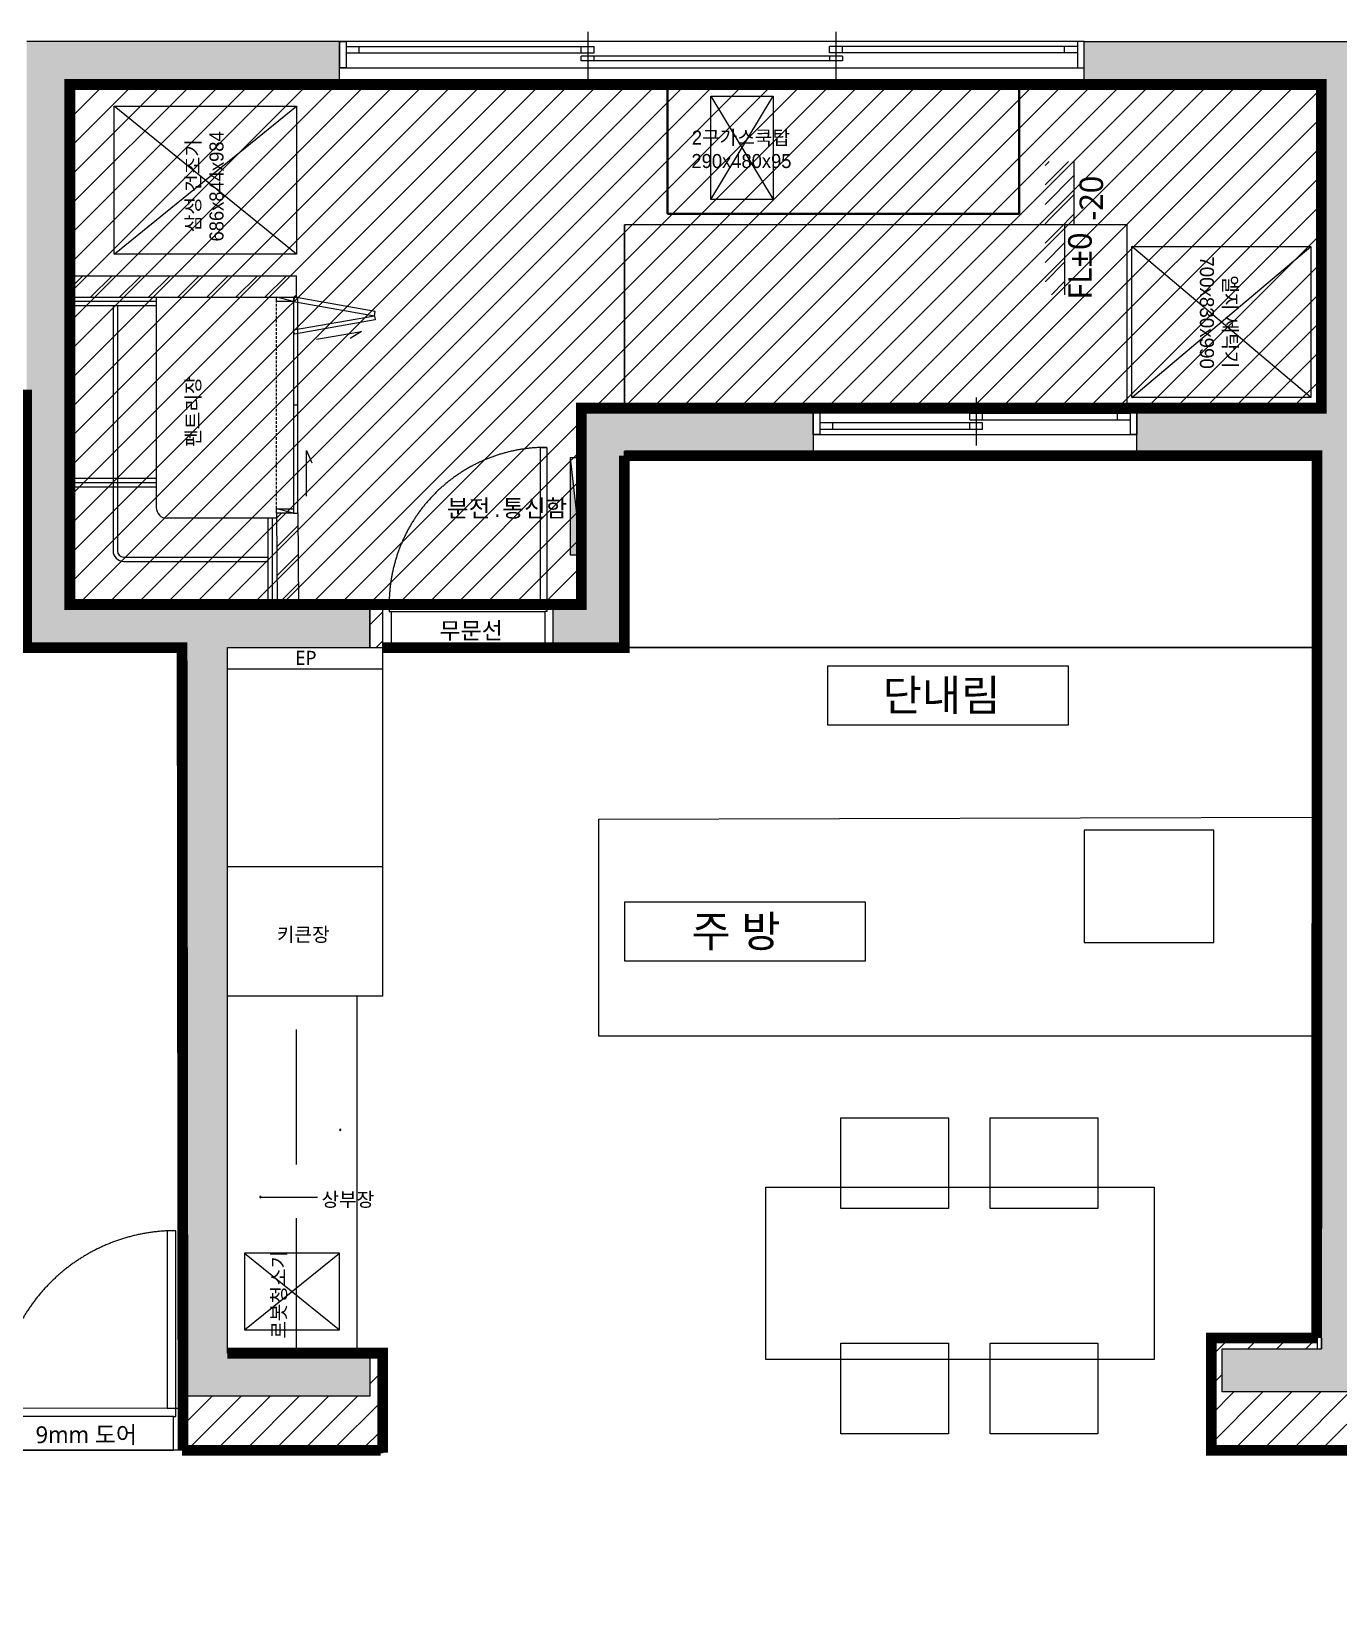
# Model space of a CAD drawing. Header units: millimetres. Extents: x 512 to 764439, y -71 to 559481.
# Drawn here: x 467239 to 473294, y 243196 to 250537 of the extents above; entities that cross this region are included whole.
import ezdxf

# ---------------------------------------------------------------- set-up
doc = ezdxf.new("R2010")
doc.units = ezdxf.units.MM
doc.header["$LTSCALE"] = 50
for name, pattern in [('ACAD_ISO04W100', [30, 24, -3, 0, -3]), ('DASH', [0.35, 0.25, -0.1]), ('DASHDOT', [1, 0.5, -0.25, 0, -0.25]), ('HIDDEN', [0.375, 0.25, -0.125])]:
    doc.linetypes.add(name, pattern=pattern)
for name, color, linetype in [('#DOOR', 4, 'Continuous'), ('#ETC', 171, 'Continuous'), ('#FUR_제작', 6, 'Continuous'), ('#TEXT', 7, 'Continuous'), ('#WIN', 4, 'Continuous'), ('#가전가구', 252, 'Continuous'), ('#건축벽체_CON', 2, 'Continuous'), ('#목공', 124, 'Continuous'), ('#타일', 241, 'Continuous'), ('.', 8, 'Continuous'), ('16.마감표기도', 7, 'Continuous'), ('_0', 7, 'Continuous'), ('fur', 6, 'Continuous'), ('목공', 124, 'Continuous')]:
    doc.layers.add(name, color=color, linetype=linetype)
doc.layers.add('#Fur', color=6, linetype='Continuous', lineweight=40)
doc.styles.add('MtXpl_', font='Gulim.ttf')
doc.styles.add('맑은 고딕', font='malgun.ttf')
doc.styles.add('프리텐다드', font='')
doc.styles.get('프리텐다드').set_extended_font_data('Pretendard Variable')

# ---------------------------------------------------------------- blocks, each defined once
blk = doc.blocks.new('DFDSF')
at = {"layer": '#ETC'}
h = blk.add_hatch(color=8, dxfattribs=at)
h.dxf.hatch_style = 1
h.paths.add_polyline_path([(334311.2, 79601.1), (334260.2, 79601.1), (334260.2, 80051.1)])
at = {"layer": '.', "ltscale": 2, "transparency": 33554559}
h = blk.add_hatch(color=8, dxfattribs=at)
h.dxf.hatch_style = 1
h.paths.add_polyline_path([(338341.2, 81981.1), (336641.2, 81981.1), (336641.2, 81781.1), (337741.2, 81781.1), (337741.2, 80281.1), (336886.2, 80281.1), (336886.2, 80081.1), (337741.2, 80081.1), (337741.2, 75921.1), (337281.2, 75921.1), (337281.2, 75721.1), (337941.2, 75721.1), (337941.2, 76011.1), (338391.2, 76011.1), (338391.2, 76058), (338391.2, 76211.1), (337941.2, 76211.1), (337941.2, 80081.1), (338341.2, 80081.1)])
h.paths.add_polyline_path([(338141.2, 80881.1), (337941.2, 80881.1), (337941.2, 81781.1), (338141.2, 81781.1)], flags=16)
h.paths.add_polyline_path([(338141.2, 80681.1), (338141.2, 80281.1), (337941.2, 80281.1), (337941.2, 80681.1)], flags=16)
h.paths.add_polyline_path([(339996.2, 80203.6), (339796.2, 80203.6), (339796.2, 80081.1), (339796.2, 78761.1), (339996.2, 78761.1)])
h.paths.add_polyline_path([(331166.2, 70151.1), (330766.2, 70151.1), (330766.2, 69951.1), (331366.2, 69951.1), (331366.2, 74251.1), (331166.2, 74251.1), (331166.2, 74055.5)])
h.paths.add_polyline_path([(336200.7, 78532.8), (336200.7, 79213.9), (335787, 79213.9), (335787, 78532.8)], flags=9)
h.paths.add_polyline_path([(333543.1, 77829.6), (334224.1, 77829.6), (334224.1, 78243.3), (333543.1, 78243.3)], flags=9)
h.paths.add_polyline_path([(337703.7, 74502.9), (337703.7, 75183.9), (337290, 75183.9), (337290, 74502.9)], flags=9)
h.paths.add_polyline_path([(331162.1, 74502.9), (331162.1, 75183.9), (330748.4, 75183.9), (330748.4, 74502.9)], flags=9)
h.paths.add_polyline_path([(336260.6, 76774.4), (336260.6, 77267), (335846.9, 77267), (335846.9, 76774.4)], flags=9)
h.paths.add_polyline_path([(334913.9, 79384.1), (334913.9, 79876.7), (334500.2, 79876.7), (334500.2, 79384.1)], flags=9)
h.paths.add_polyline_path([(329011.8, 71740.4), (329489.3, 71740.4), (329489.3, 72021.6), (329011.8, 72021.6)], flags=9)
h.paths.add_polyline_path([(336400.9, 79956.4), (336699.3, 79956.4), (336699.3, 80077.5), (336400.9, 80077.5)], flags=9)
h.paths.add_polyline_path([(338695.3, 81081.3), (339421.1, 81081.3), (339421.1, 81298.3), (338695.3, 81298.3)], flags=9)
h.paths.add_polyline_path([(336820.7, 78057.1), (337362.8, 78057.1), (337362.8, 78178.2), (336820.7, 78178.2)], flags=25)
h.paths.add_polyline_path([(332573.5, 80085.7), (332573.5, 80472.7), (332452.4, 80472.7), (332452.4, 80085.7)], flags=9)
h.paths.add_polyline_path([(332682, 81037.5), (332682, 81616.6), (332452.3, 81616.6), (332452.3, 81037.5)], flags=9)
h.paths.add_polyline_path([(327279.7, 75623.7), (328005.6, 75623.7), (328005.6, 75840.6), (327279.7, 75840.6)], flags=9)
h.paths.add_polyline_path([(334863.3, 79512.1), (336051.7, 79512.1), (336051.7, 79766.9), (334863.3, 79766.9)], flags=9)
h.paths.add_polyline_path([(329176.8, 70568.8), (329756.3, 70568.8), (329756.3, 70804.7), (329176.8, 70804.7)], flags=9)
h.paths.add_polyline_path([(333507.8, 69233.9), (334696.1, 69233.9), (334696.1, 69488.6), (333507.8, 69488.6)], flags=9)
h.paths.add_polyline_path([(340816.6, 69233.9), (342005, 69233.9), (342005, 69488.6), (340816.6, 69488.6)], flags=9)
h.paths.add_polyline_path([(333634.5, 79165.1), (333999.1, 79165.1), (333999.1, 79348.5), (333634.5, 79348.5)], flags=9)
h.paths.add_polyline_path([(333962.6, 80090.5), (334586.1, 80090.5), (334586.1, 80239.6), (333962.6, 80239.6)], flags=9)
h.paths.add_polyline_path([(334060.9, 75436.5), (335408.1, 75436.5), (335408.1, 75619.9), (334060.9, 75619.9)], flags=9)
h.paths.add_polyline_path([(331366.5, 68772.9), (332548, 68772.9), (332548, 69008.8), (331366.5, 69008.8)], flags=9)
h.paths.add_polyline_path([(334774.3, 77718.7), (335343.7, 77718.7), (335343.7, 78003.8), (334774.3, 78003.8)], flags=9)
h.paths.add_polyline_path([(335953.7, 79875.3), (336320.9, 79875.3), (336320.9, 80024.3), (335953.7, 80024.3)], flags=9)
h.paths.add_polyline_path([(333460.9, 76854.3), (333764.7, 76854.3), (333764.7, 77007.1), (333460.9, 77007.1)], flags=9)
h.paths.add_polyline_path([(333091.1, 76542.6), (333394.9, 76542.6), (333394.9, 76695.4), (333091.1, 76695.4)], flags=9)
h.paths.add_polyline_path([(332969.8, 79053.3), (333100.7, 79053.3), (333100.7, 79206.1), (332969.8, 79206.1)], flags=9)
h.paths.add_polyline_path([(332884.4, 77770.4), (333188.2, 77770.4), (333188.2, 77923.2), (332884.4, 77923.2)], flags=9)
h.paths.add_polyline_path([(332836.6, 78524.5), (333230.8, 78524.5), (333230.8, 78677.2), (332836.6, 78677.2)], flags=9)
h.paths.add_polyline_path([(329027.4, 69208.3), (329838.7, 69208.3), (329838.7, 69493.3), (329027.4, 69493.3)], flags=9)
h.paths.add_polyline_path([(333408.3, 81268.8), (334219.6, 81268.8), (334219.6, 81553.9), (333408.3, 81553.9)], flags=9)
h.paths.add_polyline_path([(336706.9, 80756.2), (336706.9, 81151.4), (336537.7, 81151.4), (336537.7, 80756.2)], flags=9)
h.paths.add_polyline_path([(336759.6, 81121.6), (336759.6, 81407.7), (336590.4, 81407.7), (336590.4, 81121.6)], flags=9)
h.paths.add_polyline_path([(328332, 78371.2), (328332, 78766.4), (328162.7, 78766.4), (328162.7, 78371.2)], flags=9)
h.paths.add_polyline_path([(328384.8, 78736.5), (328384.8, 79022.9), (328214.7, 79022.9), (328214.7, 78736.5)], flags=9)
h.paths.add_polyline_path([(338932.4, 71242.6), (339326.7, 71242.6), (339326.7, 71395.4), (338932.4, 71395.4)], flags=9)
h.paths.add_polyline_path([(341434.5, 74226.2), (341828.8, 74226.2), (341828.8, 74379), (341434.5, 74379)], flags=9)
h.paths.add_polyline_path([(337702.2, 71296.7), (338108.8, 71296.7), (338108.8, 71577.9), (337702.2, 71577.9)], flags=9)
h.paths.add_polyline_path([(340786.3, 71296.7), (341192.9, 71296.7), (341192.9, 71577.9), (340786.3, 71577.9)], flags=9)
h.paths.add_polyline_path([(330938, 77966.2), (331344.6, 77966.2), (331344.6, 78247.4), (330938, 78247.4)], flags=9)
h.paths.add_polyline_path([(333628.2, 71737.2), (334197.6, 71737.2), (334197.6, 72022.3), (333628.2, 72022.3)], flags=9)
h.paths.add_polyline_path([(327958.2, 69261.8), (328352.4, 69261.8), (328352.4, 69414.6), (327958.2, 69414.6)], flags=9)
h.paths.add_polyline_path([(327409.8, 71898.3), (327804.1, 71898.3), (327804.1, 72051.1), (327409.8, 72051.1)], flags=9)
h.paths.add_polyline_path([(327434.8, 74896.2), (327829, 74896.2), (327829, 75049), (327434.8, 75049)], flags=9)
h.paths.add_polyline_path([(327440.5, 77324), (327756.6, 77324), (327756.6, 77476.7), (327440.5, 77476.7)], flags=9)
h.paths.add_polyline_path([(327478.9, 76542.6), (327782.7, 76542.6), (327782.7, 76695.4), (327478.9, 76695.4)], flags=9)
h.paths.add_polyline_path([(341178.3, 75772.2), (341178.3, 75148.5), (341329.6, 75148.5), (341329.6, 75772.2)], flags=9)
h.paths.add_polyline_path([(341233.7, 75866.2), (341233.7, 76261.4), (341064.4, 76261.4), (341064.4, 75866.2)], flags=9)
h.paths.add_polyline_path([(341286.5, 76231.5), (341286.5, 76517.9), (341116.4, 76517.9), (341116.4, 76231.5)], flags=9)
h.paths.add_polyline_path([(339403.9, 77086.2), (339403.9, 77481.4), (339234.7, 77481.4), (339234.7, 77086.2)], flags=9)
h.paths.add_polyline_path([(339456.2, 77438.2), (339456.2, 77723.4), (339289.6, 77723.4), (339289.6, 77438.2)], flags=9)
h.paths.add_polyline_path([(328180, 78337.2), (328180, 77751.1), (328331.3, 77751.1), (328331.3, 78337.2)], flags=9)
h.paths.add_polyline_path([(338414.5, 77089.5), (339135.2, 77089.5), (339135.2, 77242.3), (338414.5, 77242.3)], flags=9)
h.paths.add_polyline_path([(338683.5, 77496.6), (338987.3, 77496.6), (338987.3, 77649.4), (338683.5, 77649.4)], flags=9)
h.paths.add_polyline_path([(340029.3, 76679.8), (340333.1, 76679.8), (340333.1, 76832.6), (340029.3, 76832.6)], flags=9)
h.paths.add_polyline_path([(338380.9, 78083.2), (339011.1, 78083.2), (339011.1, 78236), (338380.9, 78236)], flags=9)
h.paths.add_polyline_path([(338414.5, 79236), (339135.2, 79236), (339135.2, 79388.8), (338414.5, 79388.8)], flags=9)
h.paths.add_polyline_path([(327245.7, 80105.2), (327559.2, 80105.2), (327559.2, 80280.3), (327245.7, 80280.3)], flags=9)
h.paths.add_polyline_path([(327265.7, 79299), (327538.3, 79299), (327538.3, 79477.3), (327265.7, 79477.3)], flags=9)
h.paths.add_polyline_path([(342110.3, 76479.4), (342423.8, 76479.4), (342423.8, 76654.6), (342110.3, 76654.6)], flags=9)
h = blk.add_hatch(color=8, dxfattribs=at)
h.dxf.hatch_style = 1
h.paths.add_polyline_path([(335386.2, 80281.1), (334311.2, 80281.1), (334311.2, 79371.1), (334181.2, 79371.1), (334181.2, 79171.1), (334511.2, 79171.1), (334511.2, 80081.1), (335386.2, 80081.1)])
h.paths.add_polyline_path([(333191.2, 81981.1), (331741.2, 81981.1), (331741.2, 79171.1), (332461.2, 79171.1), (332461.2, 75701.1), (333331.2, 75701.1), (333331.2, 75901.1), (332671.2, 75901.1), (332671.2, 79171.1), (333331.2, 79171.1), (333331.2, 79371.1), (331941.2, 79371.1), (331941.2, 81781.1), (333191.2, 81781.1), (333191.2, 81858.6), (333191.2, 81858.6)])
h.paths.add_polyline_path([(331581.2, 75901.1), (329778.5, 75901.1), (329778.5, 76561.1), (329578.5, 76561.1), (329578.5, 75701.1), (330086.2, 75701.1), (330086.2, 74251.1), (328896.2, 74251.1), (328896.2, 74176.6), (329769.2, 74176.6), (329769.2, 74124.6), (328896.2, 74124.6), (328896.2, 74051.1), (330286.2, 74051.1), (330286.2, 75701.1), (331581.2, 75701.1)])
h.paths.add_polyline_path([(333962.6, 80090.5), (334586.1, 80090.5), (334586.1, 80239.6), (333962.6, 80239.6)], flags=9)
h = blk.add_hatch(color=8, dxfattribs=at)
h.dxf.hatch_style = 1
h.paths.add_polyline_path([(336646.2, 74251.1), (336446.2, 74251.1), (336446.2, 68796.1), (336446.2, 68796.1), (336446.2, 68673.6), (336446.2, 68673.6), (336446.2, 68551.1), (336646.2, 68551.1), (336646.2, 68673.6), (336646.2, 68796.1)])
h.paths.add_polyline_path([(333337.8, 69143.6), (333337.8, 69636.2), (332924.1, 69636.2), (332924.1, 69143.6)], flags=9)
h.paths.add_polyline_path([(329011.8, 71740.4), (329489.3, 71740.4), (329489.3, 72021.6), (329011.8, 72021.6)], flags=9)
h.paths.add_polyline_path([(336400.9, 79956.4), (336699.3, 79956.4), (336699.3, 80077.5), (336400.9, 80077.5)], flags=9)
h.paths.add_polyline_path([(338695.3, 81081.3), (339421.1, 81081.3), (339421.1, 81298.3), (338695.3, 81298.3)], flags=9)
h.paths.add_polyline_path([(336820.7, 78057.1), (337362.8, 78057.1), (337362.8, 78178.2), (336820.7, 78178.2)], flags=9)
h.paths.add_polyline_path([(332573.5, 80085.7), (332573.5, 80472.7), (332452.4, 80472.7), (332452.4, 80085.7)], flags=9)
h.paths.add_polyline_path([(332682, 81037.5), (332682, 81616.6), (332452.3, 81616.6), (332452.3, 81037.5)], flags=9)
h.paths.add_polyline_path([(327279.7, 75623.7), (328005.6, 75623.7), (328005.6, 75840.6), (327279.7, 75840.6)], flags=9)
h.paths.add_polyline_path([(334863.3, 79512.1), (336051.7, 79512.1), (336051.7, 79766.9), (334863.3, 79766.9)], flags=9)
h.paths.add_polyline_path([(329176.8, 70568.8), (329756.3, 70568.8), (329756.3, 70804.7), (329176.8, 70804.7)], flags=9)
h.paths.add_polyline_path([(333507.8, 69233.9), (334696.1, 69233.9), (334696.1, 69488.6), (333507.8, 69488.6)], flags=9)
h.paths.add_polyline_path([(340376, 69233.9), (341564.3, 69233.9), (341564.3, 69488.6), (340376, 69488.6)], flags=9)
h.paths.add_polyline_path([(333634.5, 79165.1), (333999.1, 79165.1), (333999.1, 79348.5), (333634.5, 79348.5)], flags=9)
h.paths.add_polyline_path([(333962.6, 80090.5), (334586.1, 80090.5), (334586.1, 80239.6), (333962.6, 80239.6)], flags=9)
h.paths.add_polyline_path([(334060.9, 75436.5), (335408.1, 75436.5), (335408.1, 75619.9), (334060.9, 75619.9)], flags=9)
h.paths.add_polyline_path([(331366.5, 68772.9), (332548, 68772.9), (332548, 69008.8), (331366.5, 69008.8)], flags=9)
h.paths.add_polyline_path([(334774.3, 77718.7), (335343.7, 77718.7), (335343.7, 78003.8), (334774.3, 78003.8)], flags=9)
h.paths.add_polyline_path([(335953.7, 79875.3), (336320.9, 79875.3), (336320.9, 80024.3), (335953.7, 80024.3)], flags=9)
h.paths.add_polyline_path([(333460.9, 76854.3), (333764.7, 76854.3), (333764.7, 77007.1), (333460.9, 77007.1)], flags=9)
h.paths.add_polyline_path([(333091.1, 76542.6), (333394.9, 76542.6), (333394.9, 76695.4), (333091.1, 76695.4)], flags=9)
h.paths.add_polyline_path([(332969.8, 79053.3), (333100.7, 79053.3), (333100.7, 79206.1), (332969.8, 79206.1)], flags=9)
h.paths.add_polyline_path([(332884.4, 77770.4), (333188.2, 77770.4), (333188.2, 77923.2), (332884.4, 77923.2)], flags=9)
h.paths.add_polyline_path([(332836.6, 78524.5), (333230.8, 78524.5), (333230.8, 78677.2), (332836.6, 78677.2)], flags=9)
h.paths.add_polyline_path([(329027.4, 69208.3), (329838.7, 69208.3), (329838.7, 69493.3), (329027.4, 69493.3)], flags=9)
h.paths.add_polyline_path([(333408.3, 81268.8), (334219.6, 81268.8), (334219.6, 81553.9), (333408.3, 81553.9)], flags=9)
h.paths.add_polyline_path([(336706.9, 80756.2), (336706.9, 81151.4), (336537.7, 81151.4), (336537.7, 80756.2)], flags=9)
h.paths.add_polyline_path([(336759.6, 81121.6), (336759.6, 81407.7), (336590.4, 81407.7), (336590.4, 81121.6)], flags=9)
h.paths.add_polyline_path([(328332, 78371.2), (328332, 78766.4), (328162.7, 78766.4), (328162.7, 78371.2)], flags=9)
h.paths.add_polyline_path([(328384.8, 78736.5), (328384.8, 79022.9), (328214.7, 79022.9), (328214.7, 78736.5)], flags=9)
h.paths.add_polyline_path([(338932.4, 71242.6), (339326.7, 71242.6), (339326.7, 71395.4), (338932.4, 71395.4)], flags=9)
h.paths.add_polyline_path([(341434.5, 74226.2), (341828.8, 74226.2), (341828.8, 74379), (341434.5, 74379)], flags=9)
h.paths.add_polyline_path([(337702.2, 71296.7), (338108.8, 71296.7), (338108.8, 71577.9), (337702.2, 71577.9)], flags=9)
h.paths.add_polyline_path([(340786.3, 71296.7), (341192.9, 71296.7), (341192.9, 71577.9), (340786.3, 71577.9)], flags=9)
h.paths.add_polyline_path([(330938, 77966.2), (331344.6, 77966.2), (331344.6, 78247.4), (330938, 78247.4)], flags=9)
h.paths.add_polyline_path([(333628.2, 71737.2), (334197.6, 71737.2), (334197.6, 72022.3), (333628.2, 72022.3)], flags=9)
h.paths.add_polyline_path([(327958.2, 69261.8), (328352.4, 69261.8), (328352.4, 69414.6), (327958.2, 69414.6)], flags=9)
h.paths.add_polyline_path([(327409.8, 71898.3), (327804.1, 71898.3), (327804.1, 72051.1), (327409.8, 72051.1)], flags=9)
h.paths.add_polyline_path([(327434.8, 74896.2), (327829, 74896.2), (327829, 75049), (327434.8, 75049)], flags=9)
h.paths.add_polyline_path([(327440.5, 77324), (327756.6, 77324), (327756.6, 77476.7), (327440.5, 77476.7)], flags=9)
h.paths.add_polyline_path([(327478.9, 76542.6), (327782.7, 76542.6), (327782.7, 76695.4), (327478.9, 76695.4)], flags=9)
h.paths.add_polyline_path([(341178.3, 75772.2), (341178.3, 75148.5), (341329.6, 75148.5), (341329.6, 75772.2)], flags=9)
h.paths.add_polyline_path([(341233.7, 75866.2), (341233.7, 76261.4), (341064.4, 76261.4), (341064.4, 75866.2)], flags=9)
h.paths.add_polyline_path([(341286.5, 76231.5), (341286.5, 76517.9), (341116.4, 76517.9), (341116.4, 76231.5)], flags=9)
h.paths.add_polyline_path([(339403.9, 77086.2), (339403.9, 77481.4), (339234.7, 77481.4), (339234.7, 77086.2)], flags=9)
h.paths.add_polyline_path([(339456.2, 77438.2), (339456.2, 77723.4), (339289.6, 77723.4), (339289.6, 77438.2)], flags=9)
h.paths.add_polyline_path([(328180, 78337.2), (328180, 77751.1), (328331.3, 77751.1), (328331.3, 78337.2)], flags=9)
h.paths.add_polyline_path([(338414.5, 77089.5), (339135.2, 77089.5), (339135.2, 77242.3), (338414.5, 77242.3)], flags=9)
h.paths.add_polyline_path([(338683.5, 77496.6), (338987.3, 77496.6), (338987.3, 77649.4), (338683.5, 77649.4)], flags=9)
h.paths.add_polyline_path([(340029.3, 76679.8), (340333.1, 76679.8), (340333.1, 76832.6), (340029.3, 76832.6)], flags=9)
h.paths.add_polyline_path([(338380.9, 78083.2), (339011.1, 78083.2), (339011.1, 78236), (338380.9, 78236)], flags=9)
h.paths.add_polyline_path([(338414.5, 79236), (339135.2, 79236), (339135.2, 79388.8), (338414.5, 79388.8)], flags=9)
h.paths.add_polyline_path([(327245.7, 80105.2), (327559.2, 80105.2), (327559.2, 80280.3), (327245.7, 80280.3)], flags=9)
h.paths.add_polyline_path([(327265.7, 79299), (327538.3, 79299), (327538.3, 79477.3), (327265.7, 79477.3)], flags=9)
h.paths.add_polyline_path([(342110.3, 76479.4), (342423.8, 76479.4), (342423.8, 76654.6), (342110.3, 76654.6)], flags=9)
at = {"layer": '#DOOR', "color": 8}
for p, q in [((333084.1, 80600.1), (333292.1, 80636.8)), ((333292.1, 80636.8), (333240.6, 80603.2)), ((333038.3, 79873.5), (333038.3, 80084.7)), ((333038.3, 80084.7), (333062.4, 80028.1)), ((334122, 79368.6), (334122, 80099.3)), ((334122, 80099.3), (334151.6, 80099.3)), ((334151.6, 80099.3), (334151.6, 79339)), ((333391.2, 79171.1), (333391.2, 79368.6)), ((333391.2, 79368.6), (333420.9, 79368.6)), ((333420.9, 79368.6), (333420.9, 79339)), ((333420.9, 79368.6), (334151.6, 79368.6)), ((334181.2, 79368.6), (334122, 79368.6)), ((334181.2, 79171.1), (334181.2, 79368.6)), ((333420.9, 79339), (333430.7, 79339)), ((333430.7, 79339), (333430.7, 79171.1)), ((333430.7, 79339), (334141.7, 79339)), ((334151.6, 79339), (334141.7, 79339)), ((334141.7, 79339), (334141.7, 79171.1)), ((333430.7, 79171.1), (333391.2, 79171.1)), ((333430.7, 79171.1), (334141.7, 79171.1)), ((334141.7, 79171.1), (334181.2, 79171.1)), ((332392.8, 76468), (332392.8, 75646.6)), ((332431.9, 76468), (332392.8, 76468)), ((332431.9, 75646.6), (332431.9, 76468)), ((331610.6, 75647.6), (332392.8, 75646.6)), ((332422.1, 75607.5), (331620.4, 75607.5)), ((332392.8, 75646.6), (332431.9, 75646.6)), ((332422.1, 75451.1), (332422.1, 75607.5)), ((332422.1, 75607.5), (332431.9, 75607.5)), ((332431.9, 75607.5), (332431.9, 75646.6)), ((332431.9, 75646.6), (332461.2, 75646.6)), ((332461.2, 75646.6), (332461.2, 75451.1)), ((331620.4, 75451.1), (332422.1, 75451.1)), ((332461.2, 75451.1), (332422.1, 75451.1))]:
    blk.add_line(p, q, dxfattribs=at)
at = {"layer": '#DOOR', "color": 8, "linetype": 'ACAD_ISO04W100', "ltscale": 3}
blk.add_arc((334148.4, 79371.8), 727.5, 89.74516, 180.25484, dxfattribs=at)
at = {"layer": '#DOOR', "color": 8, "linetype": 'DASHDOT', "ltscale": 70}
blk.add_arc((332431.9, 75647.6), 821.3, 92.72937, 180.065, dxfattribs=at)
at = {"layer": '#ETC', "color": 8}
for p, q in [((334311.2, 80051.1), (334260.2, 80051.1)), ((334260.2, 80051.1), (334260.2, 79601.1)), ((334260.2, 80051.1), (334311.2, 79601.1)), ((334311.2, 79601.1), (334311.2, 80051.1)), ((334260.2, 79601.1), (334311.2, 79601.1))]:
    blk.add_line(p, q, dxfattribs=at)
at = {"layer": '#Fur', "color": 8, "ltscale": 2}
for p, q in [((334711.2, 81781.1), (336341.2, 81781.1)), ((334711.2, 81181.1), (334711.2, 81781.1)), ((336341.2, 81781.1), (336341.2, 81181.1)), ((336341.2, 81181.1), (334711.2, 81181.1))]:
    blk.add_line(p, q, dxfattribs=at)
at = {"layer": '#FUR_제작', "color": 8}
for p, q in [((332898.3, 80795.1), (332978.3, 80795.1)), ((332898.3, 80775.1), (332898.3, 80795.1)), ((332978.3, 80775.1), (332898.3, 80795.1)), ((332978.3, 80775.1), (332898.3, 80775.1)), ((332978.3, 80795.1), (332978.3, 80775.1)), ((332898.3, 79815.1), (332978.3, 79815.1)), ((332898.3, 79795.1), (332898.3, 79815.1)), ((332978.3, 79795.1), (332898.3, 79815.1)), ((332978.3, 79795.1), (332898.3, 79795.1)), ((332978.3, 79815.1), (332978.3, 79795.1)), ((337721.2, 79264.5), (337721.2, 79281.9))]:
    blk.add_line(p, q, dxfattribs=at)
at = {"layer": '#FUR_제작', "color": 8, "linetype": 'HIDDEN'}
blk.add_line((332898.3, 79815.1), (332898.3, 80775.1), dxfattribs=at)
at = {"layer": '#FUR_제작', "color": 8, "ltscale": 2}
for p, q in [((332978.3, 80795.1), (332998.3, 80795.1)), ((332978.3, 80795.1), (332978.3, 79795.1)), ((332981.7, 80795.1), (332978.3, 80775.4)), ((332978.3, 80775.4), (333352.5, 80709.4)), ((333356, 80729.1), (332981.7, 80795.1)), ((332998.3, 79795.1), (332998.3, 80795.1)), ((332978.3, 80643.4), (333352.5, 80709.4)), ((333356, 80689.7), (332981.7, 80623.7)), ((333352.5, 80709.4), (333356, 80729.1)), ((333352.5, 80709.4), (333356, 80689.7)), ((332981.7, 80623.7), (332978.3, 80643.4)), ((332998.3, 80295.1), (332978.3, 80295.1)), ((332978.3, 79795.1), (332998.3, 79795.1))]:
    blk.add_line(p, q, dxfattribs=at)
at = {"layer": '#TEXT', "color": 8}
for p, q in [((336596.2, 81131.1), (336596.2, 81424.5)), ((336596.2, 81131.1), (336551.2, 81131.1)), ((336551.2, 81131.1), (336551.2, 80806.1)), ((336569.2, 79085.9), (335451.7, 79085.9)), ((335451.7, 79085.9), (335451.7, 78813.8)), ((336569.2, 78813.8), (336569.2, 79085.9)), ((335451.7, 78813.8), (336569.2, 78813.8)), ((335628.7, 77991.7), (334511.3, 77991.7)), ((334511.3, 77991.7), (334511.3, 77719.5)), ((335628.7, 77719.5), (335628.7, 77991.7)), ((334511.3, 77719.5), (335628.7, 77719.5))]:
    blk.add_line(p, q, dxfattribs=at)
at = {"layer": '#WIN', "color": 8}
for p, q in [((334341.2, 82026.1), (334341.2, 81803.6)), ((335491.2, 82026.1), (335491.2, 81803.6)), ((336641.2, 81981.1), (333191.2, 81981.1)), ((333191.2, 81981.1), (333191.2, 81858.6)), ((333191.2, 81858.6), (333191.2, 81981.1)), ((333191.2, 81981.1), (333221.2, 81981.1)), ((333221.2, 81981.1), (333221.2, 81858.6)), ((333221.2, 81957.3), (334371.2, 81957.3)), ((333221.2, 81927.3), (334371.2, 81927.3)), ((333281.2, 81927.3), (333281.2, 81957.3)), ((334311.2, 81927.3), (334311.2, 81957.3)), ((334371.2, 81927.3), (334371.2, 81957.3)), ((336611.2, 81957.3), (335461.2, 81957.3)), ((335461.2, 81927.3), (335461.2, 81957.3)), ((336611.2, 81927.3), (335461.2, 81927.3)), ((335521.2, 81927.3), (335521.2, 81957.3)), ((336551.2, 81927.3), (336551.2, 81957.3)), ((336641.2, 81981.1), (336611.2, 81981.1)), ((336611.2, 81981.1), (336611.2, 81858.6)), ((336641.2, 81858.6), (336641.2, 81981.1)), ((336641.2, 81858.6), (336641.2, 81981.1)), ((333191.2, 81858.6), (336641.2, 81858.6)), ((333221.2, 81858.6), (333191.2, 81858.6)), ((335521.2, 81912.3), (334311.2, 81912.3)), ((334311.2, 81891.1), (334311.2, 81912.3)), ((335521.2, 81891.1), (334311.2, 81891.1)), ((334371.2, 81891.1), (334371.2, 81912.3)), ((335461.2, 81912.3), (335461.2, 81891.1)), ((335521.2, 81912.3), (335521.2, 81891.1)), ((336611.2, 81858.6), (336641.2, 81858.6)), ((336141.2, 80331.1), (336141.2, 80108.6)), ((336886.2, 80281.1), (335386.2, 80281.1)), ((335386.2, 80281.1), (335386.2, 80158.6)), ((335386.2, 80158.6), (335386.2, 80281.1)), ((335386.2, 80281.1), (335416.2, 80281.1)), ((335416.2, 80281.1), (335416.2, 80158.6)), ((336111.2, 80227.3), (336111.2, 80257.3)), ((336111.2, 80257.3), (336856.2, 80257.3)), ((336171.2, 80227.3), (336171.2, 80257.3)), ((336796.2, 80227.3), (336796.2, 80257.3)), ((336856.2, 80158.6), (336856.2, 80281.1)), ((336856.2, 80281.1), (336886.2, 80281.1)), ((336886.2, 80158.6), (336886.2, 80281.1)), ((336886.2, 80281.1), (336886.2, 80158.6)), ((335386.2, 80158.6), (336886.2, 80158.6)), ((335416.2, 80158.6), (335386.2, 80158.6)), ((336171.2, 80212.3), (335416.2, 80212.3)), ((336171.2, 80182.3), (335416.2, 80182.3)), ((335476.2, 80212.3), (335476.2, 80182.3)), ((336111.2, 80227.3), (336856.2, 80227.3)), ((336111.2, 80182.3), (336111.2, 80212.3)), ((336171.2, 80182.3), (336171.2, 80212.3)), ((336886.2, 80158.6), (336856.2, 80158.6))]:
    blk.add_line(p, q, dxfattribs=at)
at = {"layer": '#가전가구', "color": 8, "ltscale": 2}
for p, q in [((334911.2, 81727.9), (335201.2, 81727.9)), ((334911.2, 81247.9), (334911.2, 81727.9)), ((334911.2, 81247.9), (335201.2, 81727.9)), ((334911.2, 81727.9), (335201.2, 81247.9)), ((335201.2, 81727.9), (335201.2, 81247.9)), ((332147.2, 80995.1), (332147.2, 81681.1)), ((332147.2, 81681.1), (332991.2, 81681.1)), ((332991.2, 80995.1), (332147.2, 81681.1)), ((332147.2, 80995.1), (332991.2, 81681.1)), ((332991.2, 81681.1), (332991.2, 80995.1)), ((335201.2, 81247.9), (334911.2, 81247.9)), ((332991.2, 80995.1), (332147.2, 80995.1)), ((332341.2, 80775.1), (331941.2, 80775.1)), ((332341.2, 80755.1), (331941.2, 80755.1)), ((332141.2, 80755.1), (332141.2, 79621.1)), ((332161.2, 80755.1), (332161.2, 79621.1)), ((332341.2, 80795.1), (332341.2, 79821.1)), ((332341.2, 79955.1), (331941.2, 79955.1)), ((332341.2, 79935.1), (331941.2, 79935.1)), ((332341.2, 79915.1), (331941.2, 79915.1)), ((332901.2, 79771.1), (332391.2, 79771.1)), ((332858.4, 79771.1), (332858.4, 79371.1)), ((332878.4, 79771.1), (332878.4, 79371.1)), ((332191.2, 79591.1), (332858.4, 79591.1)), ((332191.2, 79571.1), (332858.4, 79571.1)), ((333191.1, 76364.4), (332750.1, 76364.4)), ((332750.1, 76364.4), (332750.1, 76009.4)), ((332750.1, 76364.4), (333191.1, 76009.4)), ((332750.1, 76009.4), (333191.1, 76364.4)), ((333191.1, 76009.4), (333191.1, 76364.4)), ((332750.1, 76009.4), (333191.1, 76009.4))]:
    blk.add_line(p, q, dxfattribs=at)
at = {"layer": '#가전가구', "color": 8}
for p, q in [((336862.7, 80331.1), (336862.7, 81031.1)), ((336862.7, 81031.1), (337692.7, 81031.1)), ((337692.7, 80331.1), (336862.7, 81031.1)), ((336862.7, 80331.1), (337692.7, 81031.1)), ((337692.7, 81031.1), (337692.7, 80331.1)), ((337692.7, 80331.1), (336862.7, 80331.1))]:
    blk.add_line(p, q, dxfattribs=at)
at = {"layer": '#가전가구', "color": 8, "ltscale": 2}
for centre, radius in [((332391.2, 79821.1), 50), ((332191.2, 79621.1), 50), ((332191.2, 79621.1), 30)]:
    blk.add_arc(centre, radius, 180, 270, dxfattribs=at)
at = {"layer": '#건축벽체_CON', "color": 8, "ltscale": 2}
for p, q in [((333191.2, 81981.1), (331741.2, 81981.1)), ((333191.2, 81781.1), (333191.2, 81981.1)), ((336641.2, 81781.1), (336641.2, 81981.1)), ((336641.2, 81981.1), (338341.2, 81981.1)), ((331941.2, 79371.1), (331941.2, 81781.1)), ((331941.2, 81781.1), (333191.2, 81781.1)), ((337741.2, 81781.1), (336641.2, 81781.1)), ((337741.2, 80281.1), (337741.2, 81781.1)), ((334311.2, 79371.1), (334311.2, 80281.1)), ((334311.2, 80281.1), (335386.2, 80281.1)), ((335386.2, 80281.1), (335386.2, 80081.1)), ((336886.2, 80081.1), (336886.2, 80281.1)), ((336886.2, 80281.1), (337741.2, 80281.1)), ((335386.2, 80081.1), (334511.2, 80081.1)), ((334511.2, 80081.1), (334511.2, 79171.1)), ((337741.2, 80081.1), (336886.2, 80081.1)), ((337741.2, 75921.1), (337741.2, 80081.1)), ((333331.2, 79371.1), (331941.2, 79371.1)), ((332671.2, 79371.1), (333331.2, 79371.1)), ((333331.2, 79171.1), (333331.2, 79371.1)), ((334181.2, 79171.1), (334181.2, 79371.1)), ((334181.2, 79371.1), (334311.2, 79371.1)), ((332461.2, 79171.1), (331741.2, 79171.1)), ((332461.2, 79171.1), (332461.2, 75701.1)), ((332671.2, 75901.1), (332671.2, 79171.1)), ((332671.2, 79171.1), (333331.2, 79171.1)), ((334511.2, 79171.1), (334181.2, 79171.1)), ((332461.2, 75901.1), (332461.2, 75901.1)), ((333331.2, 75901.1), (332671.2, 75901.1)), ((333331.2, 75901.1), (333331.2, 75701.1)), ((337281.2, 75721.1), (337281.2, 75921.1)), ((337281.2, 75921.1), (337741.2, 75921.1)), ((333331.2, 75701.1), (332461.2, 75701.1)), ((337941.2, 75721.1), (337281.2, 75721.1))]:
    blk.add_line(p, q, dxfattribs=at)
at = {"layer": '#목공', "color": 8, "ltscale": 2}
for p, q in [((331941.2, 80895.1), (332991.2, 80895.1)), ((332991.2, 80795.1), (332991.2, 80895.1)), ((331941.2, 80795.1), (332991.2, 80795.1)), ((334511.2, 79181.1), (334511.2, 80081.1)), ((334511.2, 80081.1), (337741.2, 80081.1)), ((337741.2, 80081.1), (337741.2, 79181.1)), ((332898.3, 79795.1), (332998.3, 79795.8)), ((332898.3, 79795.1), (332901.2, 79371.1)), ((332998.3, 79795.8), (333001.2, 79371.1)), ((333391.2, 79371.1), (333331.2, 79371.1)), ((333331.2, 79371.1), (333331.2, 79171.1)), ((333391.2, 79171.1), (333391.2, 79371.1)), ((333331.2, 79171.1), (333391.2, 79171.1)), ((337741.2, 79171.1), (334511.2, 79171.1)), ((337231.2, 75451.1), (337231.2, 75971.1)), ((337231.2, 75971.1), (337721.2, 75971.1)), ((337741.2, 75971.1), (337741.2, 75921.1)), ((333331.2, 75901.1), (333391.2, 75901.1)), ((333391.2, 75701.1), (333391.2, 75901.1)), ((332461.2, 75701.1), (332461.2, 75451.1)), ((333391.2, 75701.1), (333391.2, 75451.1)), ((333381.2, 75451.1), (330336.2, 75451.1)), ((333381.2, 75439.1), (333381.2, 75451.1)), ((333391.2, 75439.1), (333381.2, 75439.1)), ((333391.2, 75451.1), (333391.2, 75439.1)), ((337281.2, 75451.1), (337231.2, 75451.1)), ((337281.2, 75451.1), (337941.2, 75451.1))]:
    blk.add_line(p, q, dxfattribs=at)
at = {"layer": '#타일', "color": 8, "ltscale": 2}
for p, q in [((336841.2, 81131.1), (334511.2, 81131.1)), ((334511.2, 81131.1), (334511.2, 80281.1)), ((336841.2, 80281.1), (336841.2, 81131.1)), ((334511.2, 80081.1), (334511.2, 80061.1)), ((337741.2, 80081.1), (334511.2, 80081.1)), ((334511.2, 80081.1), (334511.2, 80071.1)), ((334511.2, 80061.1), (337721.2, 80061.1)), ((337721.2, 80061.1), (337721.2, 75921.1)), ((337741.2, 75921.1), (337741.2, 80081.1)), ((337721.2, 75921.1), (337741.2, 75921.1))]:
    blk.add_line(p, q, dxfattribs=at)
at = {"layer": '.', "color": 8, "linetype": 'Continuous', "ltscale": 2, "transparency": 33554559}
for p, q in [((336569, 81424.2), (336460.5, 81315.6)), ((336479.2, 81424.2), (336460.5, 81405.4)), ((336596.2, 81361.6), (336460.5, 81225.8)), ((336596.2, 81271.8), (336490.5, 81166.1)), ((336485.5, 81161.1), (336460.5, 81136)), ((336545.3, 81131.1), (336460.5, 81046.2)), ((336490.5, 81166.1), (336485.5, 81161.1)), ((336575.3, 81161.1), (336545.3, 81131.1)), ((336580.3, 81166.1), (336575.3, 81161.1)), ((336596.2, 81182), (336580.3, 81166.1)), ((336551.2, 81047.2), (336460.5, 80956.4)), ((331941.2, 80834.3), (332002, 80895.1)), ((332036.7, 80795.1), (332136.7, 80895.1)), ((332171.4, 80795.1), (332271.4, 80895.1)), ((332306.1, 80795.1), (332406.1, 80895.1)), ((332440.8, 80795.1), (332540.8, 80895.1)), ((332575.5, 80795.1), (332675.5, 80895.1)), ((332710.2, 80795.1), (332810.2, 80895.1)), ((332844.9, 80795.1), (332944.9, 80895.1)), ((336551.2, 80957.4), (336460.5, 80866.6)), ((336551.2, 80867.6), (336489.7, 80806.1)), ((332979.6, 80795.1), (332991.2, 80806.7)), ((332898.4, 79771), (332922.6, 79795.1)), ((332899.4, 79637.2), (332998.7, 79736.5)), ((332900.3, 79503.4), (332999.6, 79602.7)), ((332902.7, 79371.1), (333000.6, 79469)), ((333391.2, 79336.6), (333331.2, 79276.6)), ((333391.2, 79201.9), (333360.4, 79171.1)), ((337315.5, 75971.1), (337231.2, 75886.8)), ((337450.2, 75971.1), (337400.2, 75921.1)), ((337584.9, 75971.1), (337534.9, 75921.1)), ((337719.6, 75971.1), (337669.6, 75921.1)), ((333339.1, 75901.1), (333331.2, 75893.2)), ((333391.2, 75818.5), (333331.2, 75758.5)), ((337281.2, 75802.1), (337231.2, 75752.1)), ((332600.3, 75701.1), (332461.2, 75562.1)), ((332465.6, 75701.1), (332461.2, 75696.8)), ((332735, 75701.1), (332485, 75451.1)), ((332869.7, 75701.1), (332619.7, 75451.1)), ((333004.4, 75701.1), (332754.4, 75451.1)), ((333139.1, 75701.1), (332889.1, 75451.1)), ((333273.8, 75701.1), (333023.8, 75451.1)), ((333391.2, 75683.8), (333158.5, 75451.1)), ((337469.6, 75721.1), (337231.2, 75482.7)), ((337334.9, 75721.1), (337231.2, 75617.4)), ((337604.3, 75721.1), (337334.3, 75451.1)), ((337739, 75721.1), (337469, 75451.1)), ((337873.7, 75721.1), (337603.7, 75451.1)), ((337991.2, 75703.9), (337738.4, 75451.1)), ((333391.2, 75549.1), (333293.2, 75451.1))]:
    blk.add_line(p, q, dxfattribs=at)
at = {"layer": '.', "color": 8, "ltscale": 2}
blk.add_line((337741.2, 79164.1), (337741.2, 79731.1), dxfattribs=at)
at = {"layer": '.', "color": 8}
for p, q in [((337242.5, 78324.5), (336642.5, 78324.5)), ((336642.5, 78324.5), (336642.5, 77804.5)), ((337242.5, 77804.5), (337242.5, 78324.5)), ((336642.5, 77804.5), (337242.5, 77804.5))]:
    blk.add_line(p, q, dxfattribs=at)
at = {"color": 8, "linetype": 'ByBlock'}
for centre, start, end in [((333194.2, 76936.2), 0, 180), ((333194.2, 76936.2), 180, 0), ((332824, 76624.4), 0, 180), ((332824, 76624.4), 180, 0)]:
    blk.add_arc(centre, 3, start, end, dxfattribs=at)
at = {"layer": '_0', "color": 8, "extrusion": (0, 0, -1)}
for p, q in [((336569.2, 79085.9), (335451.7, 79085.9)), ((335451.7, 79085.9), (335451.7, 78813.8)), ((336569.2, 78813.8), (336569.2, 79085.9)), ((335451.7, 78813.8), (336569.2, 78813.8)), ((335628.7, 77991.7), (334511.3, 77991.7)), ((334511.3, 77991.7), (334511.3, 77719.5)), ((335628.7, 77719.5), (335628.7, 77991.7)), ((334511.3, 77719.5), (335628.7, 77719.5))]:
    blk.add_line(p, q, dxfattribs=at)
at = {"layer": 'fur', "color": 8, "ltscale": 2}
for p, q in [((334511.2, 80281.1), (334511.2, 81131.1)), ((333391.2, 77555.1), (333391.2, 79171.1)), ((333391.2, 79071.1), (332671.2, 79071.1)), ((334391.2, 78375.7), (337741.2, 78386.1)), ((334391.2, 78376.1), (334391.2, 77371.1)), ((337741.2, 77371.1), (337738.1, 78381.1)), ((333391.2, 78155.1), (332671.2, 78155.1)), ((333391.2, 77555.1), (332671.2, 77555.1)), ((333271.2, 77555.1), (333271.2, 75901.1)), ((334391.2, 77371.1), (337741.2, 77371.1)), ((335513.6, 76991.6), (336013.6, 76991.6)), ((335513.6, 76571.6), (335513.6, 76991.6)), ((336013.6, 76991.6), (336013.6, 76571.6)), ((336205.5, 76991.6), (336705.5, 76991.6)), ((336205.5, 76571.6), (336205.5, 76991.6)), ((336705.5, 76991.6), (336705.5, 76571.6)), ((335166.2, 76671.1), (336966.2, 76671.1)), ((335166.2, 75871.1), (335166.2, 76671.1)), ((336966.2, 76671.1), (336966.2, 75871.1)), ((336013.6, 76571.6), (335513.6, 76571.6)), ((336705.5, 76571.6), (336205.5, 76571.6)), ((333331.2, 75901.1), (333391.2, 75901.1)), ((335513.6, 75946.9), (336013.6, 75946.9)), ((335513.6, 75526.9), (335513.6, 75946.9)), ((336013.6, 75946.9), (336013.6, 75526.9)), ((336205.5, 75946.9), (336705.5, 75946.9)), ((336205.5, 75526.9), (336205.5, 75946.9)), ((336705.5, 75946.9), (336705.5, 75526.9)), ((336966.2, 75871.1), (335166.2, 75871.1)), ((336013.6, 75526.9), (335513.6, 75526.9)), ((336705.5, 75526.9), (336205.5, 75526.9))]:
    blk.add_line(p, q, dxfattribs=at)
at = {"layer": 'fur', "color": 8, "linetype": 'DASH', "ltscale": 50}
blk.add_line((332991.2, 75901.1), (332991.2, 77555.1), dxfattribs=at)
at = {"layer": 'fur', "color": 8}
blk.add_line((332824, 76624.4), (333088.9, 76624.4), dxfattribs=at)
at = {"layer": '목공', "color": 8, "ltscale": 2}
blk.add_line((334511.2, 79171.1), (337741.2, 79171.1), dxfattribs=at)
at = {"layer": '#TEXT', "color": 8, "style": '맑은 고딕'}
for s, p in [('-20', (336729.6, 81149.9)), ('FL±0', (336676.9, 80784.4))]:
    blk.add_text(s, height=109.2, rotation=90, dxfattribs=at).set_placement(p)
at = {"layer": '#TEXT', "color": 8}
for s, height, style, p in [('분전', 80, 'MtXpl_', (333688.9, 79776.9, -3025.7)), ('통신함', 80, 'MtXpl_', (333945.2, 79776.9, -3025.7)), ('.', 80, '프리텐다드', (333907.1, 79776.9, -3025.7)), ('무문선', 78, '맑은 고딕', (333654, 79210.9)), ('EP', 65, '맑은 고딕', (332986, 79091.4)), ('단내림', 145, '맑은 고딕', (335708, 78878.3)), ('키큰장', 65, '맑은 고딕', (332900.6, 77808.6)), ('주 방', 145, '맑은 고딕', (334821.8, 77784)), ('상부장', 65, '맑은 고딕', (333107.3, 76580.7)), ('9mm 도어', 78, '맑은 고딕', (331782, 75484.1))]:
    blk.add_text(s, height=height, dxfattribs=dict(at, style=style)).set_placement(p)
at = {"layer": '#가전가구', "color": 8}
for s, rotation, style, p in [('686x844x984', 90, 'MtXpl_', (332653.2, 81053.7)), ('2구가스쿡탑', 360, 'MtXpl_', (334823.7, 81502.6)), ('삼성 건조기', 90, 'MtXpl_', (332544.7, 81096.5)), ('290x480x95', 360, 'MtXpl_', (334821.9, 81394.1)), ('700x830x990', 270, '프리텐다드', (337178.3, 80985.1)), ('엘지 세탁기', 270, 'MtXpl_', (337286.6, 80896.8)), ('펜트리장', 90, 'MtXpl_', (332544.7, 80101.9)), ('로봇청소기', 90, 'MtXpl_', (332942.1, 75967.9))]:
    blk.add_text(s, height=65, rotation=rotation, dxfattribs=dict(at, style=style)).set_placement(p)

msp = doc.modelspace()

# ---------------------------------------------------------------- hatches: boundary and pattern name
at = {"layer": '.', "ltscale": 2, "true_color": 0x939598, "transparency": 33554523}
h = msp.add_hatch(dxfattribs=at)
h.set_pattern_fill('ANSI31', color=252, scale=30)
h.set_pattern_definition([(45, (175883.39, 195544.54), (-67.35192, 67.35192), [])])
h.paths.add_polyline_path([(473215.77902638, 250291.5997455), (467415.77902638, 250291.5997455), (467415.77902638, 247881.5997455), (469785.77902638, 247881.5997455), (469785.77902638, 248791.5997455), (473215.77902638, 248791.5997455)])

# ---------------------------------------------------------------- linework, layer by layer
at = {"layer": '16.마감표기도', "color": 152, "true_color": 0x2776bb, "const_width": 50}
msp.add_lwpolyline([(467415.77902638, 250291.5997455), (467415.77902638, 247881.5997455), (469785.77902638, 247881.5997455), (469785.77902638, 248791.5997455), (473215.77902638, 248791.5997455), (473215.77902638, 250291.5997455), (467415.77902638, 250291.5997455)], dxfattribs=at)
at = {"layer": '16.마감표기도', "color": 22, "true_color": 0xe6280f, "const_width": 50}
for points in [[(465253.0012486, 245951.5997455), (465265.77902638, 248851.5997455), (467215.77902638, 248851.5997455), (467215.77902638, 247681.5997455), (467935.77902638, 247681.5997455), (467940.09905776, 243961.5997455)], [(473915.77902638, 244611.5997455), (473915.77902638, 244471.5997455), (473465.77902638, 244471.5997455), (473465.77902638, 243961.5997455), (472705.77902638, 243961.5997455), (472705.77902638, 244481.5997455), (473195.77902638, 244481.5997455)], [(467935.77902638, 243961.5997455), (468855.77902638, 243961.5997455)]]:
    msp.add_lwpolyline(points, dxfattribs=at)
at = {"layer": '16.마감표기도', "color": 6, "const_width": 50}
for points in [[(468865.77902638, 247681.5997455), (469985.77902638, 247681.5997455), (469985.77902638, 248571.5997455)], [(468865.77902638, 243949.5997455), (468865.77902638, 244411.5997455), (468145.77902638, 244411.5997455)]]:
    msp.add_lwpolyline(points, dxfattribs=at)
at = {"layer": '16.마감표기도', "color": 30, "true_color": 0xf8991e, "const_width": 50}
msp.add_lwpolyline([(469985.77902638, 248571.5997455), (473195.77902638, 248571.5997455), (473194.14120495, 244481.5997455)], dxfattribs=at)

# ---------------------------------------------------------------- block references
at = {"layer": '16.마감표기도', "color": 22, "true_color": 0xe6280f}
msp.add_blockref('DFDSF', (135474.53468767, 168510.52097607), dxfattribs=at)

doc.saveas('drawing.dxf')
